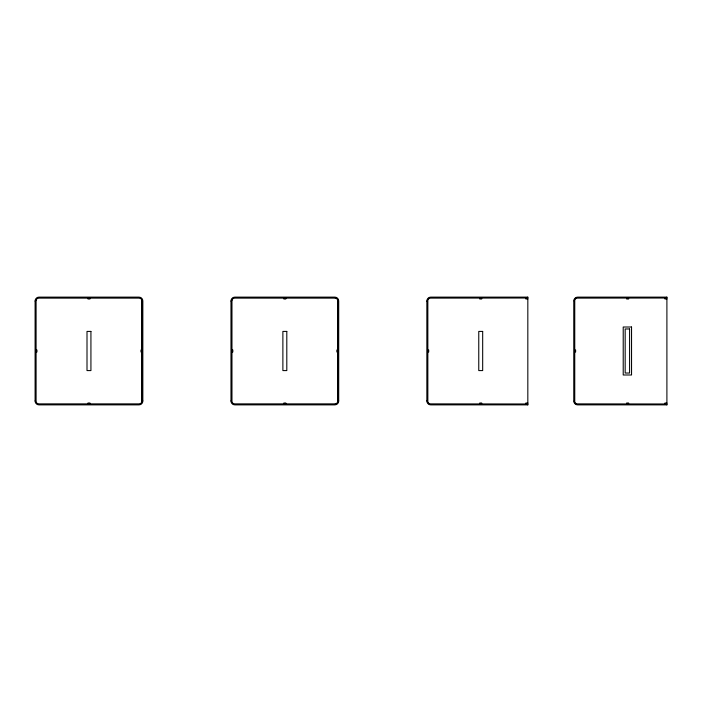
<?xml version="1.0" encoding="UTF-8"?>
<svg xmlns="http://www.w3.org/2000/svg" width="702" height="702" viewBox="0 0 702 702"><rect width="100%" height="100%" fill="white"/><g stroke="black" fill="none" stroke-linecap="round" stroke-linejoin="round"><path stroke-width="1.05" d="M142.225 401.834L142.225 300.166M338.101 401.834L338.101 300.166M574.254 301.088L574.368 300.166A3.422 3.422 0 0 1 574.71 299.342M527.334 297.622L527.825 297.13L430.774 297.13A3.914 3.914 0 0 0 426.851 301.053L426.851 400.947A3.914 3.914 0 0 0 430.774 404.87L527.825 404.87L527.825 297.13M666.409 297.622L666.9 297.13L577.676 297.13A3.914 3.914 0 0 0 573.762 301.053L573.762 400.947A3.914 3.914 0 0 0 577.676 404.87L666.9 404.87L666.9 297.13M334.757 404.378L335.679 404.255A3.422 3.422 0 0 0 337.759 402.658M35.1 400.947A3.914 3.914 0 0 0 39.014 404.87L138.917 404.87A3.914 3.914 0 0 0 142.831 400.947L142.831 301.053A3.914 3.914 0 0 0 138.917 297.13L39.014 297.13A3.914 3.914 0 0 0 35.1 301.053L35.1 400.947L35.591 400.912M230.976 400.947A3.914 3.914 0 0 0 234.898 404.87L334.793 404.87A3.914 3.914 0 0 0 338.706 400.947L338.706 301.053A3.914 3.914 0 0 0 334.793 297.13L234.898 297.13A3.914 3.914 0 0 0 230.976 301.053L230.976 400.947L231.467 400.912M426.851 400.947L427.342 400.912M527.825 298.017L429.984 298.122A3.027 3.027 0 0 0 427.843 300.272L427.843 401.728A3.027 3.027 0 0 0 429.984 403.878L527.825 403.983M666.9 298.017L576.895 298.122A3.027 3.027 0 0 0 574.754 300.272L574.754 401.728A3.027 3.027 0 0 0 576.895 403.878L666.9 403.983M527.825 298.991L525.868 298.991L525.868 298.017M666.9 298.991L664.943 298.991L664.943 298.017M35.977 350.017L36.96 350.017L36.96 351.983L35.977 351.983M141.953 350.017L140.97 350.017L140.97 351.983L141.953 351.983M231.862 350.017L232.836 350.017L232.836 351.983L231.862 351.983M337.829 350.017L336.846 350.017L336.846 351.983L337.829 351.983M427.737 350.017L428.711 350.017L428.711 351.983L427.737 351.983M574.64 350.017L575.622 350.017L575.622 351.983L574.64 351.983M527.825 403.009L525.868 403.009L525.868 403.983M666.9 403.009L664.943 403.009L664.943 403.983M426.851 301.053L427.342 301.088M230.976 301.053L231.467 301.088M35.1 301.053L35.591 301.088M338.215 400.912L338.706 400.947M142.339 400.912L142.831 400.947M334.757 297.622L335.679 297.745A3.422 3.422 0 0 1 337.759 299.342M666.409 404.378L666.9 404.87M527.334 404.378L527.825 404.87M574.254 400.912L574.368 401.834A3.422 3.422 0 0 0 574.71 402.658M628.606 298.017L628.606 298.991L626.649 298.991L626.649 298.017M628.606 403.983L628.606 403.009L626.649 403.009L626.649 403.983M481.695 298.017L481.695 298.991L479.738 298.991L479.738 298.017M481.695 403.983L481.695 403.009L479.738 403.009L479.738 403.983M285.819 298.017L285.819 298.991L283.862 298.991L283.862 298.017M285.819 403.983L285.819 403.009L283.862 403.009L283.862 403.983M89.944 298.017L89.944 298.991L87.987 298.991L87.987 298.017M89.944 403.983L89.944 403.009L87.987 403.009L87.987 403.983M575.965 298.087A3.422 3.422 0 0 1 576.79 297.745M576.79 404.255A3.422 3.422 0 0 1 575.965 403.913M427.465 300.166A3.422 3.422 0 0 1 427.808 299.342M429.062 298.087A3.422 3.422 0 0 1 429.887 297.745M429.887 404.255A3.422 3.422 0 0 1 429.062 403.913M427.808 402.658A3.422 3.422 0 0 1 427.465 401.834M231.59 300.166A3.422 3.422 0 0 1 231.932 299.342M233.178 298.087A3.422 3.422 0 0 1 234.012 297.745M234.012 404.255A3.422 3.422 0 0 1 233.178 403.913M231.932 402.658A3.422 3.422 0 0 1 231.59 401.834M35.714 300.166A3.422 3.422 0 0 1 36.056 299.342M37.303 298.087A3.422 3.422 0 0 1 38.127 297.745M139.803 297.745A3.422 3.422 0 0 1 141.883 299.342M141.883 402.658A3.422 3.422 0 0 1 139.803 404.255M38.127 404.255A3.422 3.422 0 0 1 37.303 403.913M36.056 402.658A3.422 3.422 0 0 1 35.714 401.834M36.092 300.272L36.092 401.728A3.027 3.027 0 0 0 38.233 403.878L139.698 403.878A3.027 3.027 0 0 0 141.839 401.728L141.839 300.272A3.027 3.027 0 0 0 139.698 298.122L38.233 298.122A3.027 3.027 0 0 0 36.092 300.272M231.967 300.272L231.967 401.728A3.027 3.027 0 0 0 234.108 403.878L335.574 403.878A3.027 3.027 0 0 0 337.715 401.728L337.715 300.272A3.027 3.027 0 0 0 335.574 298.122L234.108 298.122A3.027 3.027 0 0 0 231.967 300.272M631.546 327.009L623.218 327.009L623.218 374.991L631.546 374.991L631.546 327.009M629.589 328.966L625.175 328.966L625.175 373.034L629.589 373.034L629.589 328.966M90.927 331.414L87.004 331.414L87.004 370.586L90.927 370.586L90.927 331.414M286.802 331.414L282.88 331.414L282.88 370.586L286.802 370.586L286.802 331.414M482.678 331.414L478.764 331.414L478.764 370.586L482.678 370.586L482.678 331.414"/></g></svg>
